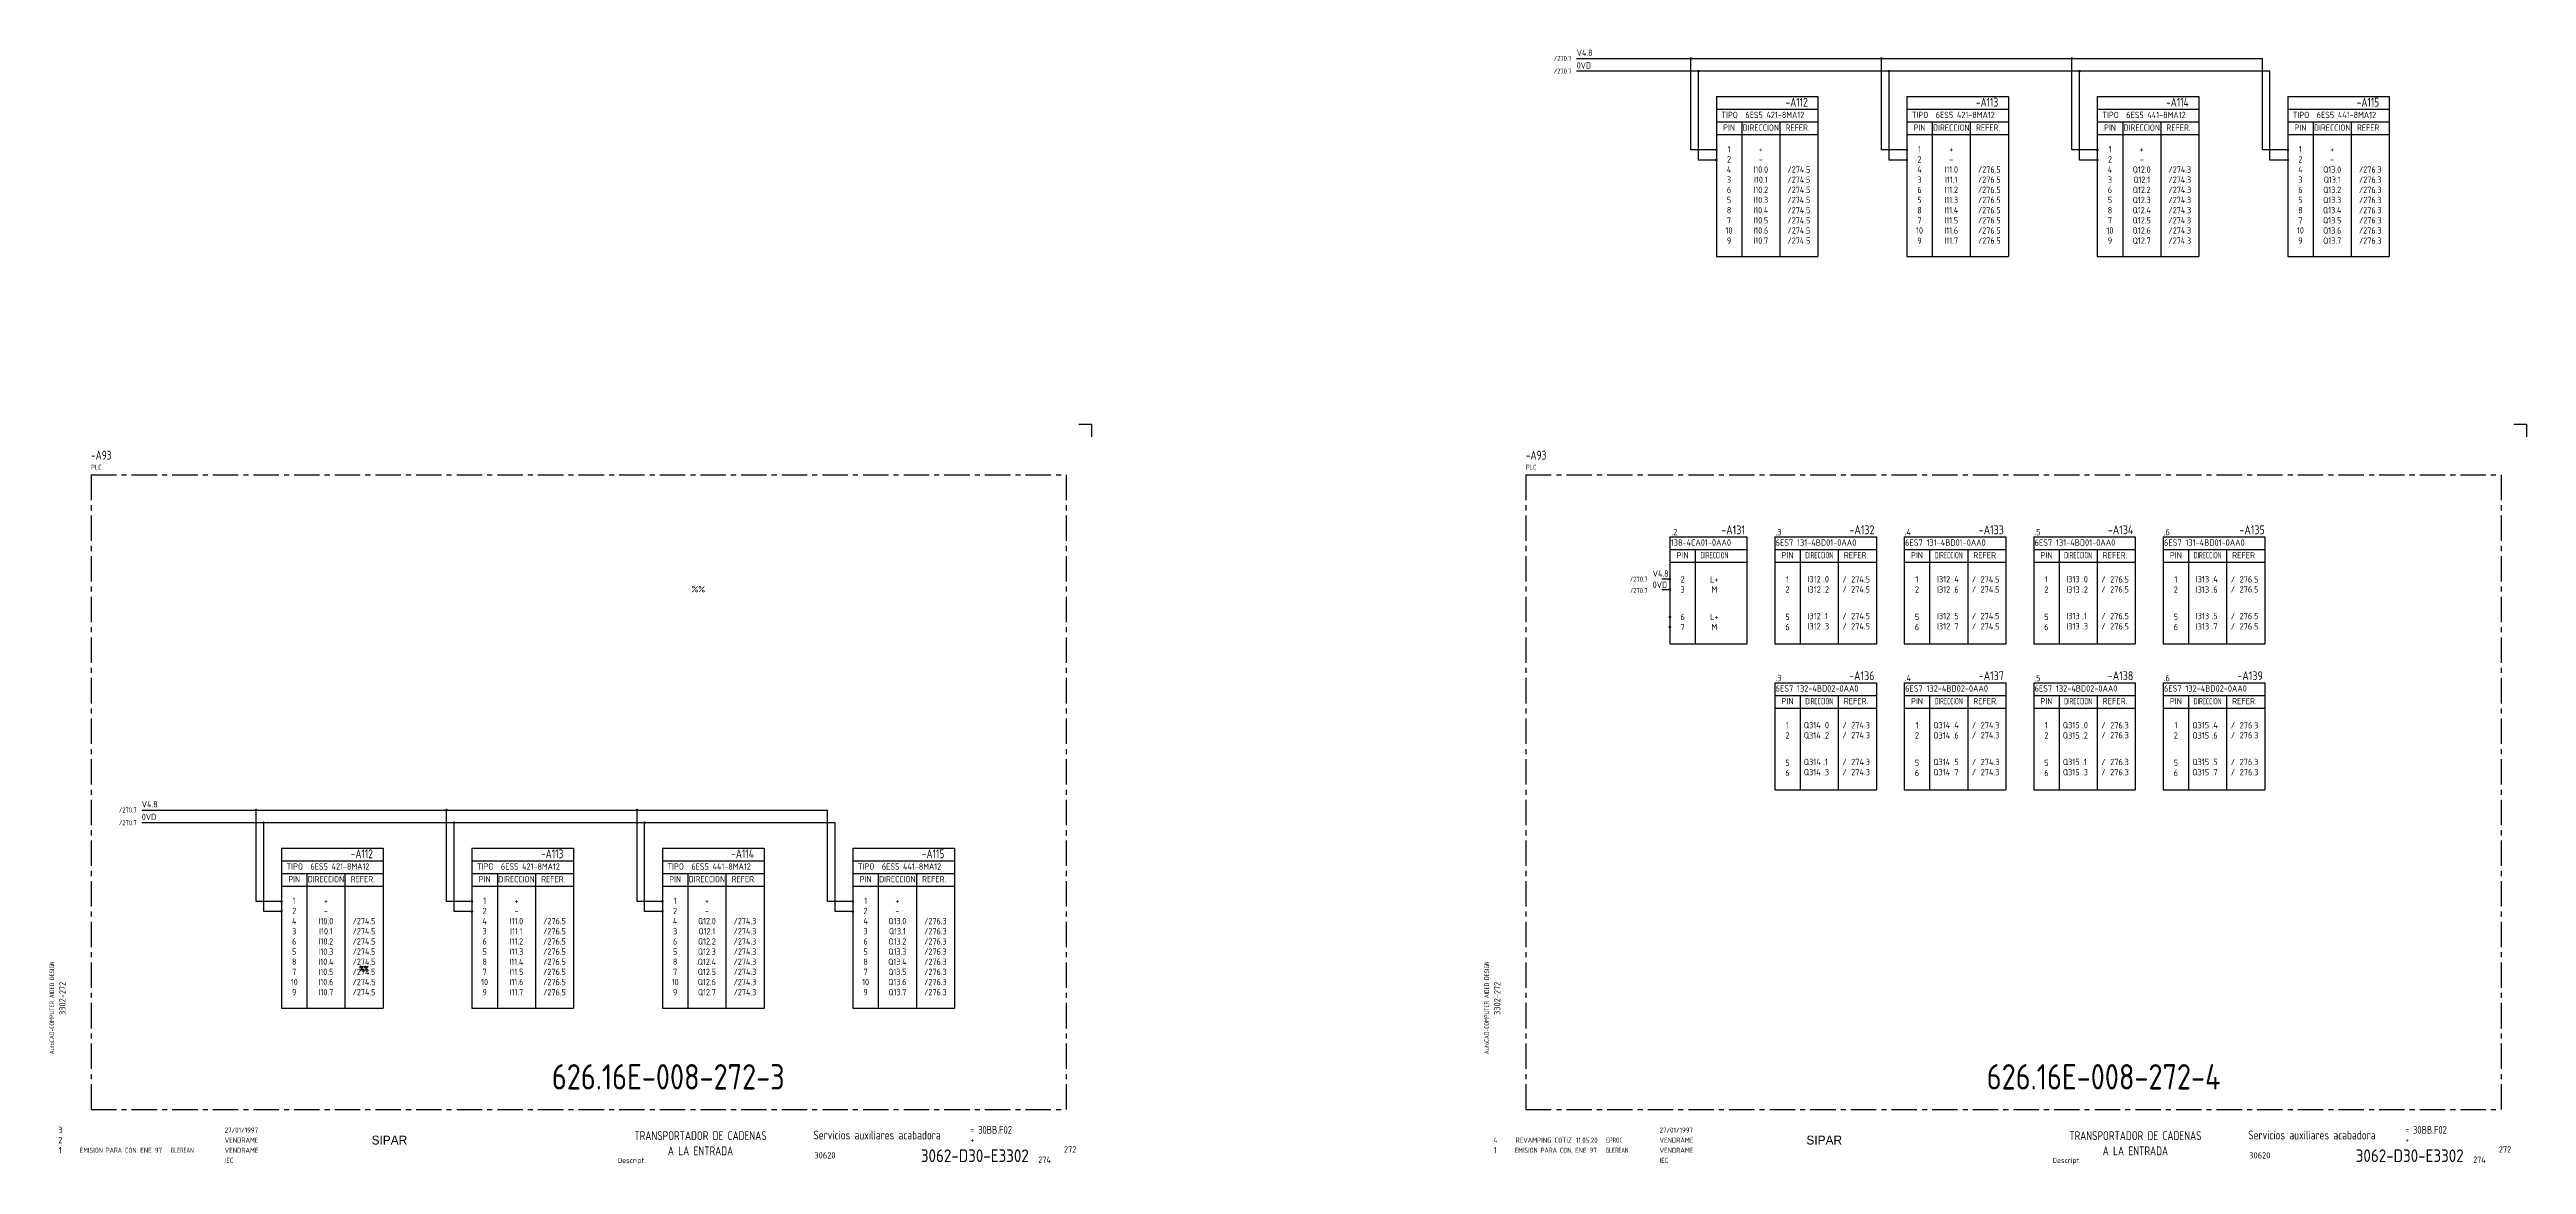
# Model space of a CAD drawing. Extents: x 10 to 985, y 5 to 445.
import ezdxf
from ezdxf.enums import TextEntityAlignment as Align

# ---------------------------------------------------------------- set-up
doc = ezdxf.new("R2010")
doc.units = 0
doc.header["$LTSCALE"] = 8
doc.header["$MEASUREMENT"] = 0
doc.linetypes.add('CENTER', pattern=[2, 1.25, -0.25, 0.25, -0.25])
doc.layers.get('0').update_dxf_attribs({"linetype": 'CONTINUOUS'})
doc.layers.add('CART', color=7, linetype='CONTINUOUS')
doc.styles.add('DIN', font='DIN', dxfattribs={"width": 0.85})
doc.styles.add('SIMPLEX', font='SIMPLEX', dxfattribs={"width": 0.9})
doc.styles.add('UNIV', font='UNIV')

# ---------------------------------------------------------------- blocks, each defined once
blk = doc.blocks.new('WB-FG100')
at = {"layer": 'CART', "color": 1}
for p, q in [((415, 297), (420, 297)), ((420, 297), (420, 292))]:
    blk.add_line(p, q, dxfattribs=at)
at = {"layer": 'CART', "color": 1, "style": 'DIN', "width": 0.8}
blk.add_text('AutoCAD-COMPUTER AIDED DESIGN', height=1.8, rotation=90, dxfattribs=at).set_placement((11.47, 48.84))
at = {"layer": 'CART', "color": 3, "style": 'DIN', "width": 0.8}
for s, p in [('=', (372.24, 17.91)), ('+', (372.24, 13.87))]:
    blk.add_text(s, height=2.5, dxfattribs=at).set_placement(p)
at = {"layer": 'CART', "color": 7, "style": 'DIN', "width": 0.9}
blk.add_attdef('FILE', text='', height=2.5, rotation=90, dxfattribs=at).set_placement((15.95, 68.38), align=Align.CENTER)
for tag, p in [('MOD-3', (13.92, 19)), ('MOD-2', (13.92, 15)), ('MOD-1', (13.92, 11)), ('NR.COMMESSA', (315, 9))]:
    blk.add_attdef(tag, text='', height=2.5, dxfattribs=at).set_placement(p, align=Align.MIDDLE)
at = {"layer": 'CART', "color": 7, "style": 'DIN'}
for tag, width, p in [('REV-3', 0.9, (21.66, 19)), ('DATA-3', 0.9, (45.37, 19)), ('NOME-3', 0.9, (57.37, 19)), ('REV-2', 0.9, (21.66, 15)), ('REV-1', 0.9, (21.66, 11)), ('DATA-2', 0.9, (45.37, 15)), ('DATA-1', 0.9, (45.37, 11)), ('NOME-1', 0.7, (57.37, 11)), ('NOME-2', 0.9, (57.37, 15))]:
    blk.add_attdef(tag, text='', height=2, dxfattribs=dict(at, width=width)).set_placement(p, align=Align.MIDDLE_LEFT)
at = {"layer": 'CART', "color": 7, "style": 'DIN', "width": 0.9}
for tag, p, height in [('DATA', (78.64, 17.94), 2), ('ESECUTORE', (78.64, 13.97), 2), ('CONTROLLORE', (78.64, 9.99), 2), ('NORMA', (78.64, 6.01), 2), ('SEGUE', (398.93, 5.65), 2.8)]:
    blk.add_attdef(tag, p, '', height=height, dxfattribs=at)
at = {"layer": 'CART', "color": 2, "style": 'DIN', "width": 0.9}
for tag, p in [('TITOLO-1/3', (266.5, 18.23)), ('TITOLO-3/3', (266.5, 8.13)), ('TITOLO-2/3', (266.5, 13.18)), ('TITOLO-2/2', (266.5, 10.68)), ('TITOLO-1/2', (266.5, 15.73))]:
    blk.add_attdef(tag, text='', height=3.5, dxfattribs=at).set_placement(p, align=Align.MIDDLE)
at = {"layer": 'CART', "color": 3, "style": 'DIN', "width": 0.9}
blk.add_attdef('ASSIEME', text='', height=3.5, dxfattribs=at).set_placement((334, 17), align=Align.MIDDLE)
at = {"layer": 'CART', "color": 2, "style": 'DIN', "width": 0.9}
blk.add_attdef('DISEGNO', text='', height=5, dxfattribs=at).set_placement((395.27, 6.35), align=Align.RIGHT)
at = {"layer": 'CART', "color": 3, "style": 'DIN', "width": 0.85}
for tag, p in [('=', (375.33, 16.63)), ('+', (375.33, 12.76))]:
    blk.add_attdef(tag, text='', height=3, dxfattribs=at).set_placement(p, align=Align.BOTTOM_LEFT)
at = {"layer": 'CART', "color": 3, "style": 'DIN', "width": 0.9}
blk.add_attdef('FOGLIO', text='', height=2.8, dxfattribs=at).set_placement((414.2, 9.56), align=Align.RIGHT)
at = {"layer": 'CART', "color": 1, "style": 'DIN', "width": 0.9}
blk.add_attdef('TIPOLOGIA', (233.37, 6), '', height=2, dxfattribs=at)

msp = doc.modelspace()

# ---------------------------------------------------------------- linework, layer by layer
for p, q in [((611, 441), (881, 441)), ((656, 405), (656, 441.25)), ((731, 405), (731, 441)), ((806, 405), (806, 441)), ((881, 405), (881, 441)), ((884, 436), (611, 436)), ((659, 401), (659, 436.25)), ((734, 401), (734, 436)), ((809, 401), (809, 436)), ((884, 401), (884, 436)), ((666, 405), (656, 405)), ((666, 401), (659, 401)), ((741, 405), (731, 405)), ((741, 401), (734, 401)), ((816, 405), (806, 405)), ((816, 401), (809, 401)), ((891, 405), (881, 405)), ((891, 401), (884, 401)), ((647.72, 235.87), (644.6, 235.87)), ((644.6, 231.87), (647.72, 231.87)), ((46, 145), (316, 145)), ((319, 140), (46, 140)), ((91, 109), (91, 145.25)), ((94, 105), (94, 140.25)), ((166, 109), (166, 145)), ((169, 105), (169, 140)), ((241, 109), (241, 145)), ((244, 105), (244, 140)), ((316, 109), (316, 145)), ((319, 105), (319, 140)), ((101, 109), (91, 109)), ((176, 109), (166, 109)), ((251, 109), (241, 109)), ((326, 109), (316, 109)), ((101, 105), (94, 105)), ((176, 105), (169, 105)), ((251, 105), (244, 105)), ((326, 105), (319, 105))]:
    msp.add_line(p, q)
at = {"color": 3}
for p, q in [((666, 426), (666, 363)), ((666, 426), (706, 426)), ((666, 421), (706, 421)), ((706, 426), (706, 363)), ((741, 426), (781, 426)), ((741, 426), (741, 363)), ((741, 421), (781, 421)), ((781, 426), (781, 363)), ((816, 426), (856, 426)), ((816, 426), (816, 363)), ((816, 421), (856, 421)), ((856, 426), (856, 363)), ((891, 426), (931, 426)), ((891, 426), (891, 363)), ((891, 421), (931, 421)), ((931, 426), (931, 363)), ((666, 416), (706, 416)), ((666, 411), (706, 411)), ((676, 416), (676, 363)), ((691, 416), (691, 363)), ((741, 416), (781, 416)), ((741, 411), (781, 411)), ((751, 416), (751, 363)), ((766, 416), (766, 363)), ((816, 416), (856, 416)), ((816, 411), (856, 411)), ((826, 416), (826, 363)), ((841, 416), (841, 363)), ((891, 416), (931, 416)), ((891, 411), (931, 411)), ((901, 416), (901, 363)), ((916, 416), (916, 363)), ((666, 363), (706, 363)), ((741, 363), (781, 363)), ((816, 363), (856, 363)), ((891, 363), (931, 363)), ((647.72, 252.59), (647.72, 210.46)), ((647.72, 252.59), (678.04, 252.59)), ((647.72, 247.59), (678.04, 247.59)), ((657.72, 247.59), (657.72, 210.46)), ((678.04, 252.59), (678.04, 210.46)), ((689.02, 252.59), (729.02, 252.59)), ((689.02, 252.59), (689.02, 210.46)), ((689.02, 247.59), (729.02, 247.59)), ((699.02, 247.59), (699.02, 210.46)), ((714.02, 247.59), (714.02, 210.46)), ((729.02, 252.59), (729.02, 210.46)), ((740, 252.59), (740, 210.46)), ((740, 252.59), (780, 252.59)), ((740, 247.59), (780, 247.59)), ((750, 247.59), (750, 210.46)), ((765, 247.59), (765, 210.46)), ((780, 252.59), (780, 210.46)), ((790.97, 252.59), (830.97, 252.59)), ((790.97, 252.59), (790.97, 210.46)), ((790.97, 247.59), (830.97, 247.59)), ((800.97, 247.59), (800.97, 210.46)), ((815.97, 247.59), (815.97, 210.46)), ((830.97, 252.59), (830.97, 210.46)), ((841.95, 252.59), (881.95, 252.59)), ((841.95, 252.59), (841.95, 210.46)), ((841.95, 247.59), (881.95, 247.59)), ((851.95, 247.59), (851.95, 210.46)), ((866.95, 247.59), (866.95, 210.46)), ((881.95, 252.59), (881.95, 210.46)), ((647.72, 242.59), (678.04, 242.59)), ((689.02, 242.59), (729.02, 242.59)), ((740, 242.59), (780, 242.59)), ((790.97, 242.59), (830.97, 242.59)), ((841.95, 242.59), (881.95, 242.59)), ((647.72, 210.46), (678.04, 210.46)), ((689.02, 210.46), (729.02, 210.46)), ((740, 210.46), (780, 210.46)), ((790.97, 210.46), (830.97, 210.46)), ((841.95, 210.46), (881.95, 210.46)), ((689.02, 195.13), (689.02, 153)), ((689.02, 195.13), (729.02, 195.13)), ((729.02, 195.13), (729.02, 153)), ((740, 195.13), (780, 195.13)), ((740, 195.13), (740, 153)), ((780, 195.13), (780, 153)), ((790.97, 195.13), (830.97, 195.13)), ((790.97, 195.13), (790.97, 153)), ((830.97, 195.13), (830.97, 153)), ((841.95, 195.13), (881.95, 195.13)), ((841.95, 195.13), (841.95, 153)), ((881.95, 195.13), (881.95, 153)), ((689.02, 190.13), (729.02, 190.13)), ((699.02, 190.13), (699.02, 153)), ((714.02, 190.13), (714.02, 153)), ((740, 190.13), (780, 190.13)), ((750, 190.13), (750, 153)), ((765, 190.13), (765, 153)), ((790.97, 190.13), (830.97, 190.13)), ((800.97, 190.13), (800.97, 153)), ((815.97, 190.13), (815.97, 153)), ((841.95, 190.13), (881.95, 190.13)), ((851.95, 190.13), (851.95, 153)), ((866.95, 190.13), (866.95, 153)), ((689.02, 185.13), (729.02, 185.13)), ((740, 185.13), (780, 185.13)), ((790.97, 185.13), (830.97, 185.13)), ((841.95, 185.13), (881.95, 185.13)), ((689.02, 153), (729.02, 153)), ((740, 153), (780, 153)), ((790.97, 153), (830.97, 153)), ((841.95, 153), (881.95, 153)), ((101, 130), (101, 67)), ((101, 130), (141, 130)), ((141, 130), (141, 67)), ((176, 130), (216, 130)), ((176, 130), (176, 67)), ((216, 130), (216, 67)), ((251, 130), (291, 130)), ((251, 130), (251, 67)), ((291, 130), (291, 67)), ((326, 130), (366, 130)), ((326, 130), (326, 67)), ((366, 130), (366, 67)), ((101, 125), (141, 125)), ((101, 120), (141, 120)), ((111, 120), (111, 67)), ((126, 120), (126, 67)), ((176, 125), (216, 125)), ((176, 120), (216, 120)), ((186, 120), (186, 67)), ((201, 120), (201, 67)), ((251, 125), (291, 125)), ((251, 120), (291, 120)), ((261, 120), (261, 67)), ((276, 120), (276, 67)), ((326, 125), (366, 125)), ((326, 120), (366, 120)), ((336, 120), (336, 67)), ((351, 120), (351, 67)), ((101, 115), (141, 115)), ((176, 115), (216, 115)), ((251, 115), (291, 115)), ((326, 115), (366, 115)), ((101, 67), (141, 67)), ((176, 67), (216, 67)), ((251, 67), (291, 67)), ((326, 67), (366, 67))]:
    msp.add_line(p, q, dxfattribs=at)
at = {"color": 3, "linetype": 'CENTER'}
for p, q in [((26, 277), (410, 277)), ((26, 277), (26, 27)), ((410, 277), (410, 27)), ((591, 277), (975, 277)), ((591, 277), (591, 27)), ((975, 277), (975, 27)), ((26, 27), (410, 27)), ((591, 27), (975, 27))]:
    msp.add_line(p, q, dxfattribs=at)
at = {"const_width": 0.5}
for points in [[(655.75, 441, 1), (656.25, 441, 1)], [(730.75, 441, 1), (731.25, 441, 1)], [(805.75, 441, 1), (806.25, 441, 1)], [(658.75, 436, 1), (659.25, 436, 1)], [(733.75, 436, 1), (734.25, 436, 1)], [(808.75, 436, 1), (809.25, 436, 1)], [(90.75, 145, 1), (91.25, 145, 1)], [(93.75, 140, 1), (94.25, 140, 1)], [(165.75, 145, 1), (166.25, 145, 1)], [(168.75, 140, 1), (169.25, 140, 1)], [(240.75, 145, 1), (241.25, 145, 1)], [(243.75, 140, 1), (244.25, 140, 1)]]:
    msp.add_lwpolyline(points, format="xyb", close=True, dxfattribs=at)
at = {"linetype": 'Continuous', "const_width": 0.5}
for points in [[(665.75, 405, 1), (666.25, 405, 1)], [(665.75, 401, 1), (666.25, 401, 1)], [(740.75, 405, 1), (741.25, 405, 1)], [(740.75, 401, 1), (741.25, 401, 1)], [(815.75, 405, 1), (816.25, 405, 1)], [(815.75, 401, 1), (816.25, 401, 1)], [(890.75, 405, 1), (891.25, 405, 1)], [(890.75, 401, 1), (891.25, 401, 1)], [(647.47, 235.87, 1), (647.97, 235.87, 1)], [(647.47, 231.87, 1), (647.97, 231.87, 1)], [(647.47, 221.03, 1), (647.97, 221.03, 1)], [(647.47, 217.03, 1), (647.97, 217.03, 1)], [(100.75, 109, 1), (101.25, 109, 1)], [(175.75, 109, 1), (176.25, 109, 1)], [(250.75, 109, 1), (251.25, 109, 1)], [(325.75, 109, 1), (326.25, 109, 1)], [(100.75, 105, 1), (101.25, 105, 1)], [(175.75, 105, 1), (176.25, 105, 1)], [(250.75, 105, 1), (251.25, 105, 1)], [(325.75, 105, 1), (326.25, 105, 1)]]:
    msp.add_lwpolyline(points, format="xyb", close=True, dxfattribs=at)

# ---------------------------------------------------------------- block references
at = {"layer": 'CART'}
ref = msp.add_blockref('WB-FG100', (0, 0), dxfattribs=at)
ref.add_attrib('TIPOLOGIA', 'Descript.', (233.37, 6), dxfattribs={"color": 1, "height": 2, "style": 'DIN', "width": 0.9})
ref.add_attrib('ASSIEME', 'Servicios auxiliares acabadora', dxfattribs={"color": 3, "height": 3.5, "style": 'DIN', "width": 0.8}).set_placement((335.5, 17), align=Align.MIDDLE)
ref.add_attrib('=', '30BB.F02', dxfattribs={"color": 3, "height": 3, "style": 'DIN', "width": 0.85}).set_placement((375.33, 16.63), align=Align.BOTTOM_LEFT)
ref.add_attrib('NR.COMMESSA', '30620', dxfattribs={"color": 7, "height": 2.5, "style": 'DIN', "width": 0.9}).set_placement((315, 9), align=Align.MIDDLE)
ref.add_attrib('DISEGNO', '3062-D30-E3302', dxfattribs={"color": 2, "height": 5, "style": 'DIN', "width": 0.9}).set_placement((395.27, 6.35), align=Align.RIGHT)
ref.add_attrib('DATA', '27/01/1997', (78.64, 17.94), dxfattribs={"color": 7, "height": 2, "style": 'DIN', "width": 0.85})
ref.add_attrib('ESECUTORE', 'VENDRAME', (78.64, 13.97), dxfattribs={"color": 7, "height": 2, "style": 'DIN', "width": 0.85})
ref.add_attrib('CONTROLLORE', 'VENDRAME', (78.64, 9.99), dxfattribs={"color": 7, "height": 2, "style": 'DIN', "width": 0.85})
ref.add_attrib('NORMA', 'IEC', (78.64, 6.01), dxfattribs={"color": 7, "height": 2, "style": 'DIN', "width": 0.85})
ref.add_attrib('MOD-1', '1', dxfattribs={"color": 7, "height": 2.5, "style": 'DIN', "width": 0.9}).set_placement((13.92, 11), align=Align.MIDDLE)
ref.add_attrib('REV-1', 'EMISION PARA CON.', dxfattribs={"color": 7, "height": 2, "style": 'DIN', "width": 0.8}).set_placement((21.66, 11), align=Align.MIDDLE_LEFT)
ref.add_attrib('DATA-1', 'ENE 97', dxfattribs={"color": 7, "height": 2, "style": 'DIN', "width": 0.85}).set_placement((45.37, 11), align=Align.MIDDLE_LEFT)
ref.add_attrib('NOME-1', 'GLEREAN', dxfattribs={"color": 7, "height": 2, "style": 'DIN', "width": 0.7}).set_placement((57.37, 11), align=Align.MIDDLE_LEFT)
ref.add_attrib('MOD-2', '2', dxfattribs={"color": 7, "height": 2.5, "style": 'DIN', "width": 0.9}).set_placement((13.92, 15), align=Align.MIDDLE)
ref.add_attrib('MOD-3', '3', dxfattribs={"color": 7, "height": 2.5, "style": 'DIN', "width": 0.9}).set_placement((13.92, 19), align=Align.MIDDLE)
ref.add_attrib('FILE', '3302-', dxfattribs={"color": 7, "height": 2.5, "rotation": 90, "style": 'DIN', "width": 0.9}).set_placement((15.95, 68.38), align=Align.CENTER)
ref = msp.add_blockref('WB-FG100', (565, 0), dxfattribs=at)
ref.add_attrib('TIPOLOGIA', 'Descript.', (798.37, 6), dxfattribs={"color": 1, "height": 2, "style": 'DIN', "width": 0.9})
ref.add_attrib('ASSIEME', 'Servicios auxiliares acabadora', dxfattribs={"color": 3, "height": 3.5, "style": 'DIN', "width": 0.8}).set_placement((900.5, 17), align=Align.MIDDLE)
ref.add_attrib('=', '30BB.F02', dxfattribs={"color": 3, "height": 3, "style": 'DIN', "width": 0.85}).set_placement((940.33, 16.63), align=Align.BOTTOM_LEFT)
ref.add_attrib('NR.COMMESSA', '30620', dxfattribs={"color": 7, "height": 2.5, "style": 'DIN', "width": 0.9}).set_placement((880, 9), align=Align.MIDDLE)
ref.add_attrib('DISEGNO', '3062-D30-E3302', dxfattribs={"color": 2, "height": 5, "style": 'DIN', "width": 0.9}).set_placement((960.27, 6.35), align=Align.RIGHT)
ref.add_attrib('DATA', '27/01/1997', (643.64, 17.94), dxfattribs={"color": 7, "height": 2, "style": 'DIN', "width": 0.85})
ref.add_attrib('ESECUTORE', 'VENDRAME', (643.64, 13.97), dxfattribs={"color": 7, "height": 2, "style": 'DIN', "width": 0.85})
ref.add_attrib('CONTROLLORE', 'VENDRAME', (643.64, 9.99), dxfattribs={"color": 7, "height": 2, "style": 'DIN', "width": 0.85})
ref.add_attrib('NORMA', 'IEC', (643.64, 6.01), dxfattribs={"color": 7, "height": 2, "style": 'DIN', "width": 0.85})
ref.add_attrib('MOD-1', '1', dxfattribs={"color": 7, "height": 2.5, "style": 'DIN', "width": 0.9}).set_placement((578.92, 11), align=Align.MIDDLE)
ref.add_attrib('REV-1', 'EMISION PARA CON.', dxfattribs={"color": 7, "height": 2, "style": 'DIN', "width": 0.8}).set_placement((586.66, 11), align=Align.MIDDLE_LEFT)
ref.add_attrib('DATA-1', 'ENE 97', dxfattribs={"color": 7, "height": 2, "style": 'DIN', "width": 0.85}).set_placement((610.37, 11), align=Align.MIDDLE_LEFT)
ref.add_attrib('NOME-1', 'GLEREAN', dxfattribs={"color": 7, "height": 2, "style": 'DIN', "width": 0.7}).set_placement((622.37, 11), align=Align.MIDDLE_LEFT)
ref.add_attrib('FILE', '3302-', dxfattribs={"color": 7, "height": 2.5, "rotation": 90, "style": 'DIN', "width": 0.9}).set_placement((580.95, 68.38), align=Align.CENTER)

# ---------------------------------------------------------------- texts
at = {"style": 'DIN'}
for s, height, width, p in [('/270.7', 2, 0.8, (609, 440)), ('/270.7', 2, 0.8, (609, 435)), ('/270.7', 2, 0.8, (638.94, 234.87)), ('I312', 2.5, 0.85, (707.12, 234.64)), ('I312', 2.5, 0.85, (758.1, 234.64)), ('I313', 2.5, 0.85, (809.07, 234.64)), ('I313', 2.5, 0.85, (860.05, 234.64)), ('/270.7', 2, 0.8, (638.94, 230.43)), ('I312', 2.5, 0.85, (707.12, 230.59)), ('I312', 2.5, 0.85, (758.1, 230.59)), ('I313', 2.5, 0.85, (809.07, 230.59)), ('I313', 2.5, 0.85, (860.05, 230.59)), ('I312', 2.5, 0.85, (707.12, 220.14)), ('I312', 2.5, 0.85, (707.12, 216.1)), ('I312', 2.5, 0.85, (758.1, 220.14)), ('I312', 2.5, 0.85, (758.1, 216.1)), ('I313', 2.5, 0.85, (809.07, 220.14)), ('I313', 2.5, 0.85, (809.07, 216.1)), ('I313', 2.5, 0.85, (860.05, 220.14)), ('I313', 2.5, 0.85, (860.05, 216.1)), ('Q314', 2.5, 0.85, (707.12, 177.17)), ('Q314', 2.5, 0.85, (707.12, 173.13)), ('Q314', 2.5, 0.85, (758.1, 177.17)), ('Q314', 2.5, 0.85, (758.1, 173.13)), ('Q315', 2.5, 0.85, (809.07, 177.17)), ('Q315', 2.5, 0.85, (809.07, 173.13)), ('Q315', 2.5, 0.85, (860.05, 177.17)), ('Q315', 2.5, 0.85, (860.05, 173.13)), ('Q314', 2.5, 0.85, (707.12, 162.68)), ('Q314', 2.5, 0.85, (707.12, 158.64)), ('Q314', 2.5, 0.85, (758.1, 162.68)), ('Q314', 2.5, 0.85, (758.1, 158.64)), ('Q315', 2.5, 0.85, (809.07, 162.68)), ('Q315', 2.5, 0.85, (809.07, 158.64)), ('Q315', 2.5, 0.85, (860.05, 162.68)), ('Q315', 2.5, 0.85, (860.05, 158.64)), ('/270.7', 2, 0.8, (44, 144)), ('/270.7', 2, 0.8, (44, 139))]:
    msp.add_text(s, height=height, dxfattribs=dict(at, width=width)).set_placement(p, align=Align.RIGHT)
for s, height, width, p in [('V4.8', 2.5, 0.8, (611, 442)), ('0VD', 2.5, 0.8, (611, 437)), ('TIPO  6ES5 421-8MA12', 2.5, 0.8, (668, 417.5)), ('TIPO  6ES5 421-8MA12', 2.5, 0.8, (743, 417.5)), ('TIPO  6ES5 441-8MA12', 2.5, 0.8, (818, 417.5)), ('TIPO  6ES5 441-8MA12', 2.5, 0.8, (893, 417.5)), ('PLC', 2, 0.8, (26, 279)), ('PLC', 2, 0.8, (591, 279)), ('138-4CA01-0AA0', 2.5, 0.85, (648.05, 249.09)), ('6ES7 131-4BD01-0AA0', 2.5, 0.85, (689.34, 249.09)), ('6ES7 131-4BD01-0AA0', 2.5, 0.85, (740.32, 249.09)), ('6ES7 131-4BD01-0AA0', 2.5, 0.85, (791.3, 249.09)), ('6ES7 131-4BD01-0AA0', 2.5, 0.85, (842.27, 249.09)), ('V4.8', 2.5, 0.8, (640.94, 236.87)), ('0VD', 2.5, 0.8, (640.94, 232.43)), ('.0', 2.5, 0.85, (708.05, 234.64)), ('.4', 2.5, 0.85, (759.03, 234.64)), ('.0', 2.5, 0.85, (810.01, 234.64)), ('.4', 2.5, 0.85, (860.99, 234.64)), ('%%', 2.5, 0.85, (262.5, 230.75)), ('.2', 2.5, 0.85, (708.05, 230.59)), ('.6', 2.5, 0.85, (759.03, 230.59)), ('.2', 2.5, 0.85, (810.01, 230.59)), ('.6', 2.5, 0.85, (860.99, 230.59)), ('.1', 2.5, 0.85, (708.05, 220.14)), ('.3', 2.5, 0.85, (708.05, 216.1)), ('.5', 2.5, 0.85, (759.03, 220.14)), ('.7', 2.5, 0.85, (759.03, 216.1)), ('.1', 2.5, 0.85, (810.01, 220.14)), ('.3', 2.5, 0.85, (810.01, 216.1)), ('.5', 2.5, 0.85, (860.99, 220.14)), ('.7', 2.5, 0.85, (860.99, 216.1)), ('6ES7 132-4BD02-0AA0', 2.5, 0.85, (689.34, 191.63)), ('6ES7 132-4BD02-0AA0', 2.5, 0.85, (740.32, 191.63)), ('6ES7 132-4BD02-0AA0', 2.5, 0.85, (791.3, 191.63)), ('6ES7 132-4BD02-0AA0', 2.5, 0.85, (842.27, 191.63)), ('.0', 2.5, 0.85, (708.05, 177.17)), ('.2', 2.5, 0.85, (708.05, 173.13)), ('.4', 2.5, 0.85, (759.03, 177.17)), ('.6', 2.5, 0.85, (759.03, 173.13)), ('.0', 2.5, 0.85, (810.01, 177.17)), ('.2', 2.5, 0.85, (810.01, 173.13)), ('.4', 2.5, 0.85, (860.99, 177.17)), ('.6', 2.5, 0.85, (860.99, 173.13)), ('.1', 2.5, 0.85, (708.05, 162.68)), ('.3', 2.5, 0.85, (708.05, 158.64)), ('.5', 2.5, 0.85, (759.03, 162.68)), ('.7', 2.5, 0.85, (759.03, 158.64)), ('.1', 2.5, 0.85, (810.01, 162.68)), ('.3', 2.5, 0.85, (810.01, 158.64)), ('.5', 2.5, 0.85, (860.99, 162.68)), ('.7', 2.5, 0.85, (860.99, 158.64)), ('V4.8', 2.5, 0.8, (46, 146)), ('0VD', 2.5, 0.8, (46, 141)), ('TIPO  6ES5 421-8MA12', 2.5, 0.8, (103, 121.5)), ('TIPO  6ES5 421-8MA12', 2.5, 0.8, (178, 121.5)), ('TIPO  6ES5 441-8MA12', 2.5, 0.8, (253, 121.5)), ('TIPO  6ES5 441-8MA12', 2.5, 0.8, (328, 121.5)), ('274', 2.5, 0.8, (399, 6)), ('274', 2.5, 0.8, (964, 6))]:
    msp.add_text(s, height=height, dxfattribs=dict(at, width=width)).set_placement(p)
at = {"color": 3, "style": 'DIN'}
for s, height, width, p in [('-A112', 3.5, 0.8, (702, 422)), ('-A113', 3.5, 0.8, (777, 422)), ('-A114', 3.5, 0.8, (852, 422)), ('-A115', 3.5, 0.8, (927, 422)), ('-A131', 3.5, 0.85, (677.27, 253.59)), ('-A132', 3.5, 0.85, (728.25, 253.59)), ('-A133', 3.5, 0.85, (779.22, 253.59)), ('-A134', 3.5, 0.85, (830.2, 253.59)), ('-A135', 3.5, 0.85, (881.95, 253.59)), ('-A136', 3.5, 0.85, (728.25, 196.13)), ('-A137', 3.5, 0.85, (779.22, 196.13)), ('-A138', 3.5, 0.85, (830.2, 196.13)), ('-A139', 3.5, 0.85, (881.18, 196.13)), ('-A112', 3.5, 0.8, (137, 126)), ('-A113', 3.5, 0.8, (212, 126)), ('-A114', 3.5, 0.8, (287, 126)), ('-A115', 3.5, 0.8, (362, 126)), ('272', 2.56, 0.8, (414, 10)), ('272', 2.56, 0.8, (979, 10))]:
    msp.add_text(s, height=height, dxfattribs=dict(at, width=width)).set_placement(p, align=Align.RIGHT)
at = {"style": 'DIN'}
for s, width, p in [('PIN', 0.8, (671, 412.5)), ('DIRECCION', 0.8, (683.5, 412.5)), ('REFER.', 0.8, (698, 412.5)), ('PIN', 0.8, (746, 412.5)), ('DIRECCION', 0.8, (758.5, 412.5)), ('REFER.', 0.8, (773, 412.5)), ('PIN', 0.8, (821, 412.5)), ('DIRECCION', 0.8, (833.5, 412.5)), ('REFER.', 0.8, (848, 412.5)), ('PIN', 0.8, (896, 412.5)), ('DIRECCION', 0.8, (908.5, 412.5)), ('REFER.', 0.8, (923, 412.5)), ('2', 0.8, (671, 400)), ('1', 0.8, (671, 404)), ('+', 0.8, (683.5, 404)), ('-', 0.8, (683.5, 400)), ('2', 0.8, (746, 400)), ('1', 0.8, (746, 404)), ('+', 0.8, (758.5, 404)), ('-', 0.8, (758.5, 400)), ('2', 0.8, (821, 400)), ('1', 0.8, (821, 404)), ('+', 0.8, (833.5, 404)), ('-', 0.8, (833.5, 400)), ('2', 0.8, (896, 400)), ('1', 0.8, (896, 404)), ('+', 0.8, (908.5, 404)), ('-', 0.8, (908.5, 400)), ('4', 0.8, (671, 396)), ('3', 0.8, (671, 392)), ('6', 0.8, (671, 388)), ('I10.0', 0.8, (683.5, 396)), ('I10.2', 0.8, (683.5, 388)), ('I10.1', 0.8, (683.5, 392)), ('/274.5', 0.8, (698.5, 396)), ('/274.5', 0.8, (698.5, 392)), ('/274.5', 0.8, (698.5, 388)), ('4', 0.8, (746, 396)), ('3', 0.8, (746, 392)), ('6', 0.8, (746, 388)), ('I11.0', 0.8, (758.5, 396)), ('I11.2', 0.8, (758.5, 388)), ('I11.1', 0.8, (758.5, 392)), ('/276.5', 0.8, (773.5, 396)), ('/276.5', 0.8, (773.5, 392)), ('/276.5', 0.8, (773.5, 388)), ('4', 0.8, (821, 396)), ('3', 0.8, (821, 392)), ('6', 0.8, (821, 388)), ('Q12.0', 0.8, (833.5, 396)), ('Q12.2', 0.8, (833.5, 388)), ('Q12.1', 0.8, (833.5, 392)), ('/274.3', 0.8, (848.5, 396)), ('/274.3', 0.8, (848.5, 392)), ('/274.3', 0.8, (848.5, 388)), ('4', 0.8, (896, 396)), ('3', 0.8, (896, 392)), ('6', 0.8, (896, 388)), ('Q13.0', 0.8, (908.5, 396)), ('Q13.2', 0.8, (908.5, 388)), ('Q13.1', 0.8, (908.5, 392)), ('/276.3', 0.8, (923.5, 396)), ('/276.3', 0.8, (923.5, 392)), ('/276.3', 0.8, (923.5, 388)), ('5', 0.8, (671, 384)), ('8', 0.8, (671, 380)), ('I10.4', 0.8, (683.5, 380)), ('I10.3', 0.8, (683.5, 384)), ('/274.5', 0.8, (698.5, 384)), ('/274.5', 0.8, (698.5, 380)), ('5', 0.8, (746, 384)), ('8', 0.8, (746, 380)), ('I11.4', 0.8, (758.5, 380)), ('I11.3', 0.8, (758.5, 384)), ('/276.5', 0.8, (773.5, 384)), ('/276.5', 0.8, (773.5, 380)), ('5', 0.8, (821, 384)), ('8', 0.8, (821, 380)), ('Q12.4', 0.8, (833.5, 380)), ('Q12.3', 0.8, (833.5, 384)), ('/274.3', 0.8, (848.5, 384)), ('/274.3', 0.8, (848.5, 380)), ('5', 0.8, (896, 384)), ('8', 0.8, (896, 380)), ('Q13.4', 0.8, (908.5, 380)), ('Q13.3', 0.8, (908.5, 384)), ('/276.3', 0.8, (923.5, 384)), ('/276.3', 0.8, (923.5, 380)), ('10', 0.8, (671, 372)), ('7', 0.8, (671, 376)), ('I10.5', 0.8, (683.5, 376)), ('I10.6', 0.8, (683.5, 372)), ('/274.5', 0.8, (698.5, 376)), ('/274.5', 0.8, (698.5, 372)), ('10', 0.8, (746, 372)), ('7', 0.8, (746, 376)), ('I11.5', 0.8, (758.5, 376)), ('I11.6', 0.8, (758.5, 372)), ('/276.5', 0.8, (773.5, 376)), ('/276.5', 0.8, (773.5, 372)), ('10', 0.8, (821, 372)), ('7', 0.8, (821, 376)), ('Q12.5', 0.8, (833.5, 376)), ('Q12.6', 0.8, (833.5, 372)), ('/274.3', 0.8, (848.5, 376)), ('/274.3', 0.8, (848.5, 372)), ('10', 0.8, (896, 372)), ('7', 0.8, (896, 376)), ('Q13.5', 0.8, (908.5, 376)), ('Q13.6', 0.8, (908.5, 372)), ('/276.3', 0.8, (923.5, 376)), ('/276.3', 0.8, (923.5, 372)), ('9', 0.8, (671, 368)), ('I10.7', 0.8, (683.5, 368)), ('/274.5', 0.8, (698.5, 368)), ('9', 0.8, (746, 368)), ('I11.7', 0.8, (758.5, 368)), ('/276.5', 0.8, (773.5, 368)), ('9', 0.8, (821, 368)), ('Q12.7', 0.8, (833.5, 368)), ('/274.3', 0.8, (848.5, 368)), ('9', 0.8, (896, 368)), ('Q13.7', 0.8, (908.5, 368)), ('/276.3', 0.8, (923.5, 368)), ('.2', 0.85, (649.51, 253.19)), ('.3', 0.85, (690.47, 253.19)), ('.4', 0.85, (741.45, 253.19)), ('.5', 0.85, (792.43, 253.19)), ('.6', 0.85, (843.4, 253.19)), ('PIN', 0.85, (652.72, 244.09)), ('PIN', 0.85, (694.02, 244.09)), ('REFER.', 0.85, (721.02, 244.09)), ('PIN', 0.85, (745, 244.09)), ('REFER.', 0.85, (772, 244.09)), ('PIN', 0.85, (795.97, 244.09)), ('REFER.', 0.85, (822.97, 244.09)), ('PIN', 0.85, (846.95, 244.09)), ('REFER.', 0.85, (873.95, 244.09)), ('2', 0.85, (652.72, 234.59)), ('L+', 0.85, (665.22, 234.59)), ('1', 0.85, (694.02, 234.59)), ('/', 0.85, (716.48, 234.59)), ('274.5', 0.85, (722.79, 234.59)), ('1', 0.85, (745, 234.59)), ('/', 0.85, (767.46, 234.59)), ('274.5', 0.85, (773.77, 234.59)), ('1', 0.85, (795.97, 234.59)), ('/', 0.85, (818.44, 234.59)), ('276.5', 0.85, (824.75, 234.59)), ('1', 0.85, (846.95, 234.59)), ('/', 0.85, (869.42, 234.59)), ('276.5', 0.85, (875.73, 234.59)), ('3', 0.85, (652.72, 230.59)), ('M', 0.85, (665.22, 230.59)), ('2', 0.85, (694.02, 230.59)), ('/', 0.85, (716.48, 230.66)), ('274.5', 0.85, (722.79, 230.66)), ('2', 0.85, (745, 230.59)), ('/', 0.85, (767.46, 230.66)), ('274.5', 0.85, (773.77, 230.66)), ('2', 0.85, (795.97, 230.59)), ('/', 0.85, (818.44, 230.66)), ('276.5', 0.85, (824.75, 230.66)), ('2', 0.85, (846.95, 230.59)), ('/', 0.85, (869.42, 230.66)), ('276.5', 0.85, (875.73, 230.66)), ('7', 0.85, (652.72, 215.8)), ('6', 0.85, (652.72, 219.8)), ('L+', 0.85, (665.22, 219.8)), ('M', 0.85, (665.22, 215.8)), ('5', 0.85, (694.02, 219.8)), ('6', 0.85, (694.02, 215.8)), ('/', 0.85, (716.48, 220.12)), ('/', 0.85, (716.48, 216.1)), ('274.5', 0.85, (722.79, 220.12)), ('274.5', 0.85, (722.79, 216.1)), ('5', 0.85, (745, 219.8)), ('6', 0.85, (745, 215.8)), ('/', 0.85, (767.46, 220.12)), ('/', 0.85, (767.46, 216.1)), ('274.5', 0.85, (773.77, 220.12)), ('274.5', 0.85, (773.77, 216.1)), ('5', 0.85, (795.97, 219.8)), ('6', 0.85, (795.97, 215.8)), ('/', 0.85, (818.44, 220.12)), ('/', 0.85, (818.44, 216.1)), ('276.5', 0.85, (824.75, 220.12)), ('276.5', 0.85, (824.75, 216.1)), ('5', 0.85, (846.95, 219.8)), ('6', 0.85, (846.95, 215.8)), ('/', 0.85, (869.42, 220.12)), ('/', 0.85, (869.42, 216.1)), ('276.5', 0.85, (875.73, 220.12)), ('276.5', 0.85, (875.73, 216.1)), ('.3', 0.85, (690.47, 195.73)), ('.4', 0.85, (741.45, 195.73)), ('.5', 0.85, (792.43, 195.73)), ('.6', 0.85, (843.4, 195.73)), ('PIN', 0.85, (694.02, 186.63)), ('REFER.', 0.85, (721.02, 186.63)), ('PIN', 0.85, (745, 186.63)), ('REFER.', 0.85, (772, 186.63)), ('PIN', 0.85, (795.97, 186.63)), ('REFER.', 0.85, (822.97, 186.63)), ('PIN', 0.85, (846.95, 186.63)), ('REFER.', 0.85, (873.95, 186.63)), ('2', 0.85, (694.02, 173.13)), ('1', 0.85, (694.02, 177.13)), ('/', 0.85, (716.48, 177.12)), ('/', 0.85, (716.48, 173.2)), ('274.3', 0.85, (722.79, 177.12)), ('274.3', 0.85, (722.79, 173.2)), ('2', 0.85, (745, 173.13)), ('1', 0.85, (745, 177.13)), ('/', 0.85, (767.46, 177.12)), ('/', 0.85, (767.46, 173.2)), ('274.3', 0.85, (773.77, 177.12)), ('274.3', 0.85, (773.77, 173.2)), ('2', 0.85, (795.97, 173.13)), ('1', 0.85, (795.97, 177.13)), ('/', 0.85, (818.44, 177.12)), ('/', 0.85, (818.44, 173.2)), ('276.3', 0.85, (824.75, 177.12)), ('276.3', 0.85, (824.75, 173.2)), ('2', 0.85, (846.95, 173.13)), ('1', 0.85, (846.95, 177.13)), ('/', 0.85, (869.42, 177.12)), ('/', 0.85, (869.42, 173.2)), ('276.3', 0.85, (875.73, 177.12)), ('276.3', 0.85, (875.73, 173.2)), ('5', 0.85, (694.02, 162.33)), ('6', 0.85, (694.02, 158.33)), ('/', 0.85, (716.48, 162.66)), ('/', 0.85, (716.48, 158.64)), ('274.3', 0.85, (722.79, 162.66)), ('274.3', 0.85, (722.79, 158.64)), ('5', 0.85, (745, 162.33)), ('6', 0.85, (745, 158.33)), ('/', 0.85, (767.46, 162.66)), ('/', 0.85, (767.46, 158.64)), ('274.3', 0.85, (773.77, 162.66)), ('274.3', 0.85, (773.77, 158.64)), ('5', 0.85, (795.97, 162.33)), ('6', 0.85, (795.97, 158.33)), ('/', 0.85, (818.44, 162.66)), ('/', 0.85, (818.44, 158.64)), ('276.3', 0.85, (824.75, 162.66)), ('276.3', 0.85, (824.75, 158.64)), ('5', 0.85, (846.95, 162.33)), ('6', 0.85, (846.95, 158.33)), ('/', 0.85, (869.42, 162.66)), ('/', 0.85, (869.42, 158.64)), ('276.3', 0.85, (875.73, 162.66)), ('276.3', 0.85, (875.73, 158.64)), ('PIN', 0.8, (106, 116.5)), ('DIRECCION', 0.8, (118.5, 116.5)), ('REFER.', 0.8, (133, 116.5)), ('PIN', 0.8, (181, 116.5)), ('DIRECCION', 0.8, (193.5, 116.5)), ('REFER.', 0.8, (208, 116.5)), ('PIN', 0.8, (256, 116.5)), ('DIRECCION', 0.8, (268.5, 116.5)), ('REFER.', 0.8, (283, 116.5)), ('PIN', 0.8, (331, 116.5)), ('DIRECCION', 0.8, (343.5, 116.5)), ('REFER.', 0.8, (358, 116.5)), ('1', 0.8, (106, 108)), ('+', 0.8, (118.5, 108)), ('1', 0.8, (181, 108)), ('+', 0.8, (193.5, 108)), ('1', 0.8, (256, 108)), ('+', 0.8, (268.5, 108)), ('1', 0.8, (331, 108)), ('+', 0.8, (343.5, 108)), ('4', 0.8, (106, 100)), ('3', 0.8, (106, 96)), ('2', 0.8, (106, 104)), ('I10.0', 0.8, (118.5, 100)), ('I10.1', 0.8, (118.5, 96)), ('-', 0.8, (118.5, 104)), ('/274.5', 0.8, (133.5, 100)), ('/274.5', 0.8, (133.5, 96)), ('4', 0.8, (181, 100)), ('3', 0.8, (181, 96)), ('2', 0.8, (181, 104)), ('I11.0', 0.8, (193.5, 100)), ('I11.1', 0.8, (193.5, 96)), ('-', 0.8, (193.5, 104)), ('/276.5', 0.8, (208.5, 100)), ('/276.5', 0.8, (208.5, 96)), ('4', 0.8, (256, 100)), ('3', 0.8, (256, 96)), ('2', 0.8, (256, 104)), ('Q12.0', 0.8, (268.5, 100)), ('Q12.1', 0.8, (268.5, 96)), ('-', 0.8, (268.5, 104)), ('/274.3', 0.8, (283.5, 100)), ('/274.3', 0.8, (283.5, 96)), ('4', 0.8, (331, 100)), ('3', 0.8, (331, 96)), ('2', 0.8, (331, 104)), ('Q13.0', 0.8, (343.5, 100)), ('Q13.1', 0.8, (343.5, 96)), ('-', 0.8, (343.5, 104)), ('/276.3', 0.8, (358.5, 100)), ('/276.3', 0.8, (358.5, 96)), ('5', 0.8, (106, 88)), ('6', 0.8, (106, 92)), ('I10.3', 0.8, (118.5, 88)), ('I10.2', 0.8, (118.5, 92)), ('/274.5', 0.8, (133.5, 92)), ('/274.5', 0.8, (133.5, 88)), ('5', 0.8, (181, 88)), ('6', 0.8, (181, 92)), ('I11.3', 0.8, (193.5, 88)), ('I11.2', 0.8, (193.5, 92)), ('/276.5', 0.8, (208.5, 92)), ('/276.5', 0.8, (208.5, 88)), ('5', 0.8, (256, 88)), ('6', 0.8, (256, 92)), ('Q12.3', 0.8, (268.5, 88)), ('Q12.2', 0.8, (268.5, 92)), ('/274.3', 0.8, (283.5, 92)), ('/274.3', 0.8, (283.5, 88)), ('5', 0.8, (331, 88)), ('6', 0.8, (331, 92)), ('Q13.3', 0.8, (343.5, 88)), ('Q13.2', 0.8, (343.5, 92)), ('/276.3', 0.8, (358.5, 92)), ('/276.3', 0.8, (358.5, 88)), ('10', 0.8, (106, 76)), ('7', 0.8, (106, 80)), ('8', 0.8, (106, 84)), ('I10.4', 0.8, (118.5, 84)), ('I10.5', 0.8, (118.5, 80)), ('I10.6', 0.8, (118.5, 76)), ('/274.5', 0.8, (133.5, 84)), ('/274.5', 0.8, (133.5, 80)), ('/274.5', 0.8, (133.5, 76)), ('10', 0.8, (181, 76)), ('7', 0.8, (181, 80)), ('8', 0.8, (181, 84)), ('I11.4', 0.8, (193.5, 84)), ('I11.5', 0.8, (193.5, 80)), ('I11.6', 0.8, (193.5, 76)), ('/276.5', 0.8, (208.5, 84)), ('/276.5', 0.8, (208.5, 80)), ('/276.5', 0.8, (208.5, 76)), ('10', 0.8, (256, 76)), ('7', 0.8, (256, 80)), ('8', 0.8, (256, 84)), ('Q12.4', 0.8, (268.5, 84)), ('Q12.5', 0.8, (268.5, 80)), ('Q12.6', 0.8, (268.5, 76)), ('/274.3', 0.8, (283.5, 84)), ('/274.3', 0.8, (283.5, 80)), ('/274.3', 0.8, (283.5, 76)), ('10', 0.8, (331, 76)), ('7', 0.8, (331, 80)), ('8', 0.8, (331, 84)), ('Q13.4', 0.8, (343.5, 84)), ('Q13.5', 0.8, (343.5, 80)), ('Q13.6', 0.8, (343.5, 76)), ('/276.3', 0.8, (358.5, 84)), ('/276.3', 0.8, (358.5, 80)), ('/276.3', 0.8, (358.5, 76)), ('9', 0.8, (106, 72)), ('I10.7', 0.8, (118.5, 72)), ('/274.5', 0.8, (133.5, 72)), ('9', 0.8, (181, 72)), ('I11.7', 0.8, (193.5, 72)), ('/276.5', 0.8, (208.5, 72)), ('9', 0.8, (256, 72)), ('Q12.7', 0.8, (268.5, 72)), ('/274.3', 0.8, (283.5, 72)), ('9', 0.8, (331, 72)), ('Q13.7', 0.8, (343.5, 72)), ('/276.3', 0.8, (358.5, 72))]:
    msp.add_text(s, height=2.5, dxfattribs=dict(at, width=width)).set_placement(p, align=Align.CENTER)
at = {"color": 3, "style": 'DIN', "width": 0.8}
for p in [(26, 283), (591, 283)]:
    msp.add_text('-A93', height=3.5, dxfattribs=at).set_placement(p)
at = {"style": 'DIN', "width": 0.596129}
for p, p2 in [((659.72, 244.09), (670.72, 244.09)), ((701.02, 244.09), (712.02, 244.09)), ((752, 244.09), (763, 244.09)), ((802.97, 244.09), (813.97, 244.09)), ((853.95, 244.09), (864.95, 244.09)), ((701.02, 186.63), (712.02, 186.63)), ((752, 186.63), (763, 186.63)), ((802.97, 186.63), (813.97, 186.63)), ((853.95, 186.63), (864.95, 186.63))]:
    msp.add_text('DIRECCION', height=2.5, dxfattribs=at).set_placement(p, p2, align=Align.FIT)
at = {"color": 7, "linetype": 'Continuous', "style": 'SIMPLEX', "width": 0.9}
msp.add_text('%%', height=2, dxfattribs=at).set_placement((133.5, 82.5), align=Align.MIDDLE)
at = {"style": 'DIN', "width": 0.8}
for p in [(16, 72.5), (581, 72.5)]:
    msp.add_text('272', height=2.5, rotation=90, dxfattribs=at).set_placement(p)
at = {"color": 3, "style": 'DIN', "width": 0.8}
for s, p in [('TRANSPORTADOR DE CADENAS', (266, 15)), ('A LA ENTRADA', (266, 9)), ('TRANSPORTADOR DE CADENAS', (831, 15)), ('A LA ENTRADA', (831, 9))]:
    msp.add_text(s, height=3.5, dxfattribs=at).set_placement(p, align=Align.CENTER)
at = {"linetype": 'Continuous', "style": 'DIN'}
for s, width, p in [('4', 0.85, (578.29, 13.96)), ('REVAMPING COTIZ', 0.85, (586.92, 13.96)), ('11.05.20', 0.85, (610.67, 13.96)), ('EPROC', 0.7, (622.67, 13.96))]:
    msp.add_text(s, height=2, dxfattribs=dict(at, width=width)).set_placement(p)
at = {"color": 2, "char_height": 10, "width": 111.0411, "attachment_point": 1, "style": 'DIN'}
for s, insert in [('626.16E-008-272-3', (207.47, 44.92)), ('626.16E-008-272-4', (772.47, 44.92))]:
    msp.add_mtext(s, dxfattribs=dict(at, insert=insert))
at = {"layer": 'CART', "color": 2, "linetype": 'Continuous', "style": 'UNIV'}
for p in [(143.5, 13.25), (708.5, 13.25)]:
    msp.add_text('SIPAR', height=3.5, dxfattribs=at).set_placement(p, align=Align.CENTER)

doc.saveas('drawing.dxf')
